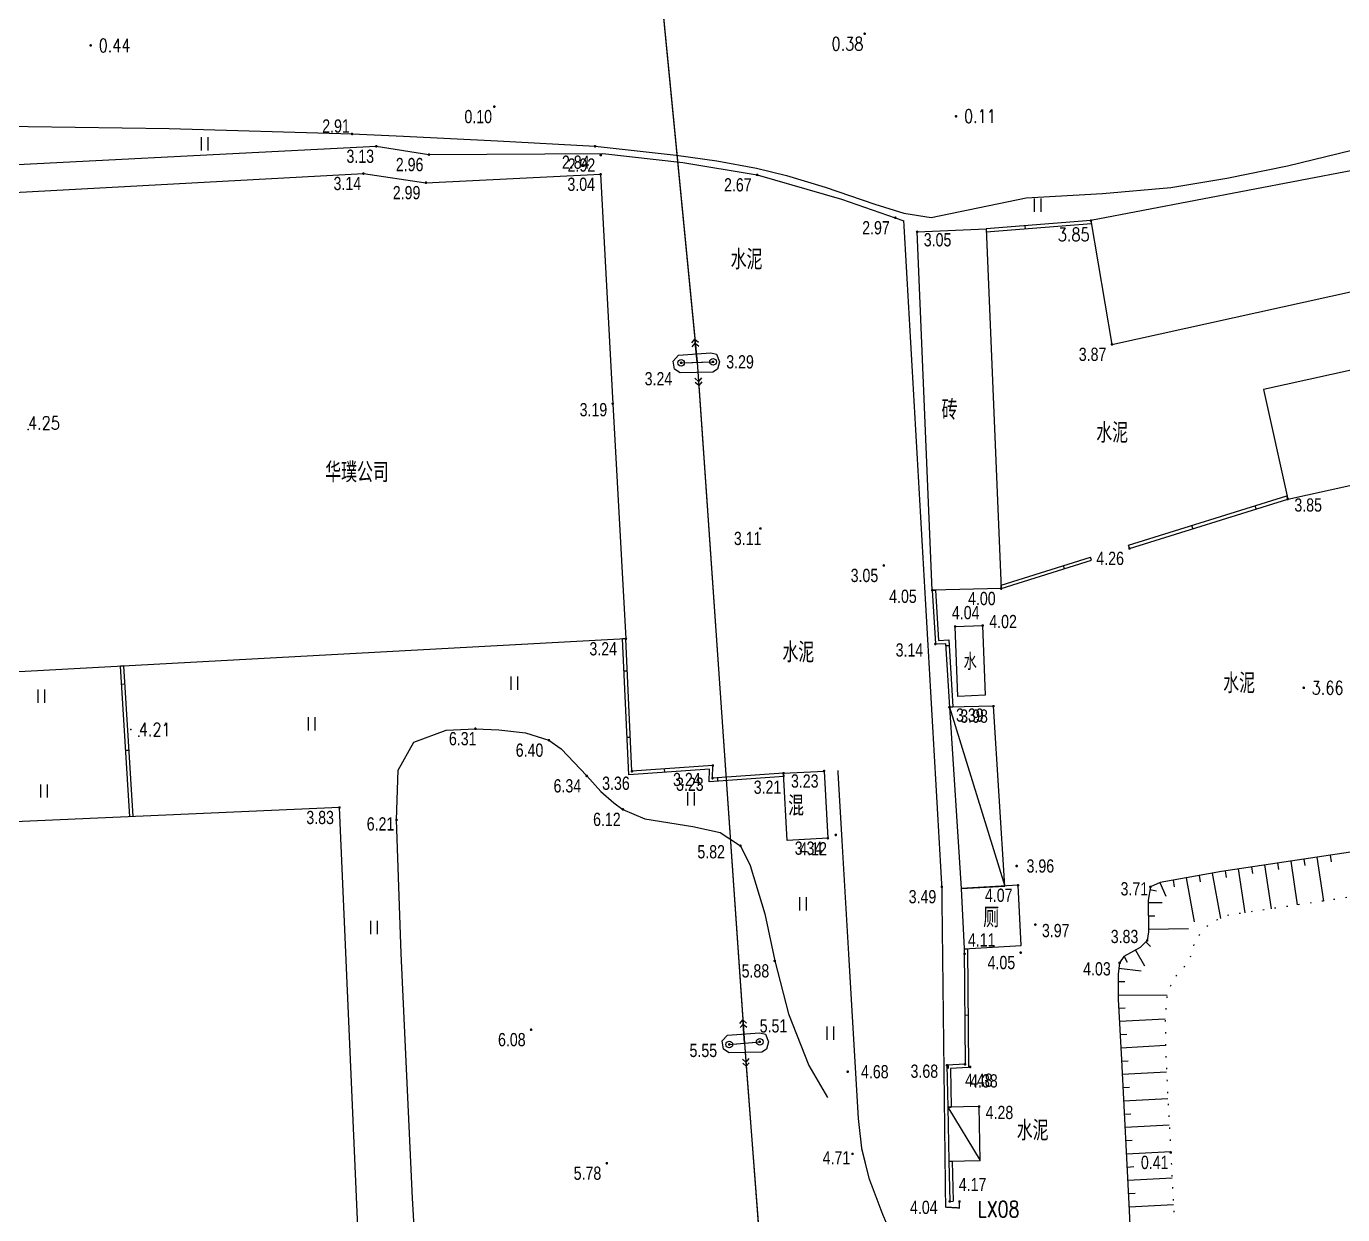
# Model space of a CAD drawing. Extents: x 500064 to 501389, y 2542464 to 2545400.
# Drawn here: x 501025.3 to 501124.6, y 2542900.1 to 2542989.7 of the extents above; entities that cross this region are included whole.
import ezdxf
from ezdxf.enums import TextEntityAlignment as Align

# ---------------------------------------------------------------- set-up
doc = ezdxf.new("R2010")
doc.units = 0
doc.header["$LTSCALE"] = 0.5
doc.linetypes.add('CENTER', pattern=[50.8, 31.75, -6.35, 6.35, -6.35])
doc.linetypes.add('X4', pattern=[1.6, 0, -1.6])
doc.layers.get('0').update_dxf_attribs({"linetype": 'CONTINUOUS', "lineweight": 5})
doc.layers.add('GCD', color=8, linetype='CONTINUOUS')
doc.layers.add('地形图', color=8, linetype='CONTINUOUS')
doc.styles.add('HZ', font='romans.shx', dxfattribs={"width": 0.8, "bigfont": 'hztxt.shx'})
doc.styles.add('正等线体', font='')
doc.styles.get('正等线体').set_extended_font_data('FZZhongDengXian-Z07S')
doc.linetypes.add('10421', pattern='A,2,[150,AAA.SHX,S=1,R=0,X=0,Y=1],1e-11', length=2)
doc.linetypes.add('10422', pattern='A,2,[150,AAA.SHX,S=1,R=0,X=0,Y=1],2,[177,AAA.SHX,S=1,R=0,X=0,Y=0.8],1e-09', length=4)
doc.linetypes.add('1161', pattern='A,0,[149,AAA.SHX,S=0.15,R=0,X=0,Y=0],-1.6', length=1.6)

# ---------------------------------------------------------------- blocks, each defined once
blk = doc.blocks.new('gc121')
for p, q in [((-0.5, -1), (-0.5, 1)), ((0.5, -1), (0.5, 1))]:
    blk.add_line(p, q)
blk = doc.blocks.new('GC200')
at = {"linetype": 'Continuous', "const_width": 0.2, "flags": 128}
blk.add_lwpolyline([(-0.1, 0, 1), (0.1, 0, 1)], format="xyb", close=True, dxfattribs=at)
blk = doc.blocks.new('gc013a')
at = {"linetype": 'Continuous'}
blk.add_line((0.5, 0), (4, 0), dxfattribs=at)
at = {"linetype": 'Continuous', "flags": 128}
for points in [[(2.88, 0.5), (3.38, 0), (2.88, -0.5)], [(3.5, 0.5), (4, 0), (3.5, -0.5)]]:
    blk.add_lwpolyline(points, dxfattribs=at)
blk = doc.blocks.new('gc170')
at = {"linetype": 'Continuous'}
blk.add_circle((0, 0), 0.5, dxfattribs=at)

msp = doc.modelspace()

# ---------------------------------------------------------------- linework, layer by layer
at = {"layer": '地形图', "linetype": 'Continuous'}
for p, q in [((501072.971, 2542994.037), (501075.688, 2542966.065)), ((501100.585, 2542974.612), (501100.605, 2542974.362)), ((501074.903, 2542964.295), (501076.811, 2542964.351)), ((501075.979, 2542962.577), (501079.314, 2542914.739)), ((501120.419, 2542954.015), (501120.345, 2542954.254)), ((501118.027, 2542953.269), (501117.952, 2542953.508)), ((501113.253, 2542951.781), (501113.179, 2542952.02)), ((501105.616, 2542949.4), (501105.541, 2542949.639)), ((501108.48, 2542950.293), (501108.406, 2542950.532)), ((501103.572, 2542948.759), (501103.497, 2542948.998)), ((501093.599, 2542947.132), (501093.849, 2542947.147)), ((501098.801, 2542947.264), (501098.79, 2542947.523)), ((501070.485, 2542943.474), (501070.235, 2542943.462)), ((501094.622, 2542942.96), (501094.872, 2542942.975)), ((501032.62, 2542941.439), (501032.37, 2542941.424)), ((501070.598, 2542941.037), (501070.348, 2542941.026)), ((501032.706, 2542940.048), (501032.456, 2542940.033)), ((501094.896, 2542938.325), (501095.146, 2542938.34)), ((501094.896, 2542938.325), (501099.084, 2542924.838)), ((501070.829, 2542936.043), (501070.579, 2542936.031)), ((501033.013, 2542935.058), (501032.763, 2542935.043)), ((501073.385, 2542933.661), (501073.402, 2542933.412)), ((501077.392, 2542932.989), (501077.41, 2542932.74)), ((501082.38, 2542933.339), (501082.397, 2542933.09)), ((501033.32, 2542930.067), (501033.07, 2542930.052)), ((501121.634, 2542926.868), (501121.708, 2542926.374)), ((501122.623, 2542927.016), (501123.116, 2542923.706)), ((501123.612, 2542927.163), (501123.686, 2542926.668)), ((501114.714, 2542925.815), (501115.34, 2542922.382)), ((501115.699, 2542925.985), (501115.773, 2542925.49)), ((501116.688, 2542926.132), (501117.181, 2542922.822)), ((501117.678, 2542926.279), (501117.751, 2542925.785)), ((501118.667, 2542926.427), (501119.159, 2542923.117)), ((501119.656, 2542926.574), (501119.729, 2542926.079)), ((501120.645, 2542926.721), (501121.138, 2542923.411)), ((501110.779, 2542925.096), (501111.234, 2542924.064)), ((501111.763, 2542925.276), (501111.853, 2542924.784)), ((501112.747, 2542925.456), (501113.354, 2542922.129)), ((501113.73, 2542925.635), (501113.82, 2542925.143)), ((501110.02, 2542924.571), (501110.512, 2542924.484)), ((501109.883, 2542923.583), (501110.935, 2542923.599)), ((501109.899, 2542922.583), (501110.398, 2542922.59)), ((501109.914, 2542921.583), (501112.943, 2542921.629)), ((501096.02, 2542920.112), (501096.27, 2542920.114)), ((501108.941, 2542920.011), (501109.613, 2542918.815)), ((501109.713, 2542920.633), (501110.065, 2542920.278)), ((501108.069, 2542919.522), (501108.314, 2542919.086)), ((501107.686, 2542918.632), (501109.361, 2542918.437)), ((501107.631, 2542917.635), (501108.131, 2542917.632)), ((501107.625, 2542916.635), (501111.31, 2542916.613)), ((501096.05, 2542915.112), (501096.3, 2542915.114)), ((501107.66, 2542915.636), (501108.16, 2542915.664)), ((501107.716, 2542914.638), (501111.168, 2542914.83)), ((501078.538, 2542912.914), (501080.334, 2542913.072)), ((501107.772, 2542913.639), (501108.271, 2542913.667)), ((501107.827, 2542912.641), (501111.204, 2542912.829)), ((501079.568, 2542911.248), (501082.946, 2542866.657)), ((501094.789, 2542911.331), (501094.802, 2542911.081)), ((501107.883, 2542911.642), (501108.382, 2542911.668)), ((501107.934, 2542910.644), (501111.276, 2542910.817)), ((501107.986, 2542909.645), (501108.486, 2542909.671)), ((501094.777, 2542908.166), (501095.027, 2542908.171)), ((501094.777, 2542908.166), (501097.213, 2542904.133)), ((501108.038, 2542908.646), (501111.38, 2542908.82)), ((501108.09, 2542907.648), (501108.589, 2542907.674)), ((501108.142, 2542906.649), (501111.483, 2542906.822)), ((501108.193, 2542905.65), (501108.693, 2542905.676)), ((501094.861, 2542904.085), (501095.111, 2542904.09)), ((501108.245, 2542904.652), (501111.587, 2542904.825)), ((501108.297, 2542903.653), (501108.796, 2542903.679)), ((501108.349, 2542902.654), (501111.691, 2542902.828)), ((501094.923, 2542901.061), (501095.173, 2542901.066)), ((501108.4, 2542901.656), (501108.9, 2542901.682)), ((501108.452, 2542900.657), (501111.794, 2542900.83))]:
    msp.add_line(p, q, dxfattribs=at)
at = {"layer": '地形图', "linetype": '10421', "flags": 128}
for points in [[(500754.203, 2542974.695), (500766.756, 2542979.856), (500771.623, 2542981.856), (500781.237, 2542982.491), (500786.024, 2542983.55), (500800.67, 2542986.791), (500806.428, 2542987.484), (500807.978, 2542983.96), (500810.981, 2542970.388), (500810.231, 2542968.694), (500811.306, 2542955.454), (500814.267, 2542955.752), (500815.332, 2542919.979), (500816.974, 2542911.232), (500820.027, 2542898.551), (500822.57, 2542885.284), (500823.999, 2542874), (500824.709, 2542862.41), (500825.755, 2542857.145), (500831.565, 2542824.91), (500833.464, 2542814.092), (500834.25, 2542812.692), (500834.285, 2542812.631), (500835.498, 2542807.063), (500836.163, 2542806.226), (500836.427, 2542805.361), (500836.608, 2542804.445), (500837.116, 2542800.81), (500837.792, 2542796.37), (500838.044, 2542793.116), (500837.987, 2542791.001), (500837.869, 2542789.132), (500837.871, 2542786.994), (500838.011, 2542783.971), (500839.096, 2542779.115), (500840.223, 2542774.863), (500841.15, 2542770.816), (500841.902, 2542767.907), (500842.468, 2542765.354), (500843.041, 2542761.362), (500842.763, 2542759.962), (500843.616, 2542755.054), (500844.521, 2542748.413), (500846.324, 2542732.29), (500846.754, 2542726.443), (500847.689, 2542723.418), (500854.649, 2542700.048), (500855.09, 2542699.943), (500858.298, 2542699.182), (500850.693, 2542722.64), (500851.439, 2542724.29), (500851.909, 2542726.528), (500852.204, 2542728.454), (500852.562, 2542730.905), (500852.714, 2542732.854), (500852.624, 2542741.836), (500852.113, 2542746.665), (500851.754, 2542750.779), (500849.371, 2542753.466), (500848.798, 2542758.505), (500849.085, 2542762.204), (500848.623, 2542768.831), (500845.934, 2542785.506), (500845.042, 2542798.204), (500844.494, 2542803.044), (500843.723, 2542805.076), (500842.639, 2542806.261), (500840.726, 2542807.863), (500839.662, 2542813.715), (500839, 2542816.562), (500838.077, 2542819.972), (500834.804, 2542838.464), (500832.418, 2542855.46), (500829.995, 2542873.409), (500829.605, 2542876.218), (500829.128, 2542879.144), (500828.835, 2542880.616), (500827.521, 2542886.528), (500825.949, 2542892.949), (500824.779, 2542897.856), (500823.22, 2542905.406), (500822.712, 2542908.768), (500822.287, 2542912.716), (500821.557, 2542920.901), (500817.898, 2542920.58), (500817.649, 2542956.094), (500816.583, 2542960.45), (500816.1, 2542970.382), (500815.529, 2542978.477), (500815.494, 2542984.207), (500815.638, 2542987.326), (500815.783, 2542989.782), (500815.828, 2542990.167), (500816.047, 2542990.819), (500816.36, 2542991.191), (500816.876, 2542991.479), (500817.597, 2542991.669), (500820.79, 2542992.117), (500825.962, 2542992.799), (500831.554, 2542993.527), (500833.603, 2542993.788), (500834.268, 2542993.813), (500835.917, 2542993.668), (500837.277, 2542997.218), (500847.327, 2542998.788), (500852.507, 2542997.898), (500857.497, 2542998.421), (500866.435, 2542999.958), (500868.339, 2542999.958), (500877.436, 2543001.987), (500883.589, 2543003.61), (500883.838, 2543003.634), (500898.384, 2543004.793), (500910.656, 2543007.233), (500925.139, 2543009.502), (500943.109, 2543010.488), (500961.295, 2543011.662), (500971.348, 2543007.629), (500977.238, 2543002.479), (500975.728, 2543000.389), (500988.993, 2542994.361), (500993.388, 2542992.284), (500997.059, 2542990.332), (500998.052, 2542989.806), (501004.587, 2542986.783), (501007.126, 2542985.473), (501009.481, 2542984.17), (501011.153, 2542983.218), (501012.799, 2542982.6), (501014.711, 2542982.36), (501018.28, 2542982.212), (501036.032, 2542981.946), (501049.83, 2542981.54), (501053.699, 2542981.364), (501060.811, 2542981.03), (501068.164, 2542980.612), (501074.273, 2542979.952), (501077.348, 2542979.504), (501080.342, 2542978.964), (501082.603, 2542978.416), (501085.519, 2542977.537), (501089.257, 2542976.244), (501091.455, 2542975.57), (501093.527, 2542975.247), (501100.687, 2542976.721), (501106.438, 2542977.058), (501111.595, 2542977.501), (501115.833, 2542978.212), (501120.394, 2542979.147), (501130.098, 2542981.504), (501138.147, 2542984.689), (501145.934, 2542987.982), (501159.061, 2542995.793), (501160.733, 2542996.98), (501168.84, 2543003.851), (501173.559, 2543008.622), (501180.329, 2543015.742), (501184.08, 2543019.869), (501186.556, 2543022.802), (501190.889, 2543028.689), (501192.739, 2543030.989), (501196.244, 2543034.859)], [(501081.058, 2542865.071), (501078.193, 2542864.996), (501066.723, 2542864.955), (501065.632, 2542865.518), (501065.519, 2542869.35), (501065.003, 2542871.099), (501064.328, 2542871.282), (501060.38, 2542871.208), (501057.185, 2542871.198), (501056.377, 2542871.816), (501056.024, 2542874.122), (501055.518, 2542881.118), (501054.958, 2542891.383), (501054.398, 2542901.313), (501053.526, 2542919.748), (501053.185, 2542929.821), (501053.3, 2542933.572), (501054.485, 2542935.673), (501056.932, 2542936.59), (501059.137, 2542936.696), (501060.909, 2542936.626), (501062.909, 2542936.383), (501064.678, 2542935.833), (501065.604, 2542935.175), (501067.531, 2542933.142), (501068.585, 2542931.966), (501069.59, 2542931.11), (501070.263, 2542930.616), (501071.928, 2542929.912), (501075.528, 2542929.332), (501077.595, 2542928.868), (501079.131, 2542927.871), (501079.853, 2542926.394), (501080.963, 2542922.746), (501081.718, 2542919.19), (501082.758, 2542915.2), (501084.301, 2542911.31), (501085.697, 2542908.888)]]:
    msp.add_lwpolyline(points, dxfattribs=at)
at = {"layer": '地形图', "linetype": 'Continuous', "flags": 128}
for points in [[(501072.802, 2542995.779), (501075.857, 2542964.323)], [(501166.453, 2542993.837), (501141.084, 2542981.809), (501105.57, 2542975.004), (501107.153, 2542965.675), (501143.841, 2542973.752), (501170.078, 2542986.191)], [(501105.612, 2542974.757), (501097.669, 2542974.131)], [(501074.653, 2542964.288), (501077.061, 2542964.358)], [(501075.857, 2542964.323), (501079.436, 2542912.993), (501083.078, 2542864.912), (501086.373, 2542815.463), (501089.884, 2542766.874), (501093.389, 2542719.705), (501096.278, 2542677.107)], [(501108.406, 2542950.532), (501120.345, 2542954.254)], [(501098.79, 2542947.523), (501105.541, 2542949.639)], [(501093.849, 2542947.147), (501094.073, 2542943.35), (501094.847, 2542943.396), (501095.146, 2542938.34)], [(501082.397, 2542933.09), (501076.764, 2542932.694), (501076.789, 2542933.651), (501070.709, 2542933.222), (501070.235, 2542943.462)], [(501082.38, 2542933.339), (501077.021, 2542932.963), (501077.046, 2542933.92), (501070.947, 2542933.489), (501070.485, 2542943.474)], [(501128.341, 2542927.867), (501115.421, 2542925.944), (501110.784, 2542925.098), (501110.056, 2542924.777), (501109.88, 2542923.773), (501109.917, 2542921.375), (501109.814, 2542920.733), (501109.274, 2542920.197), (501108.054, 2542919.513), (501107.734, 2542919.044), (501107.634, 2542918.191), (501107.623, 2542916.3), (501107.878, 2542911.732), (501108.467, 2542900.38), (501108.675, 2542895.315)], [(501096.27, 2542920.126), (501096.324, 2542911.161), (501094.967, 2542911.09), (501095.027, 2542908.171)], [(501078.289, 2542912.892), (501080.583, 2542913.094)], [(501095.111, 2542904.09), (501095.173, 2542901.066)]]:
    msp.add_lwpolyline(points, dxfattribs=at)
at = {"layer": '地形图', "linetype": '1161', "flags": 128}
msp.add_lwpolyline([(501000.698, 2542987.589), (501010.573, 2542982.558), (501017.186, 2542978.853), (501051.659, 2542980.612), (501055.632, 2542979.984), (501068.758, 2542980.073), (501074.774, 2542979.38), (501080.393, 2542978.455), (501086.747, 2542976.618), (501090.814, 2542975.219), (501091.446, 2542974.99)], dxfattribs=at)
at = {"layer": '地形图', "linetype": 'Continuous', "flags": 128}
for points in [[(501021.91, 2542940.837), (500967.278, 2542938.009), (500965.453, 2542974.527), (501002.108, 2542975.918), (501050.683, 2542978.555), (501055.403, 2542977.866), (501068.577, 2542978.497), (501069.497, 2542961.201), (501070.485, 2542943.474)], [(501082.38, 2542933.339), (501085.44, 2542933.505), (501085.724, 2542928.442), (501082.664, 2542928.27)], [(501096.02, 2542920.112), (501100.32, 2542920.346), (501100.073, 2542924.892), (501095.773, 2542924.658)]]:
    msp.add_lwpolyline(points, close=True, dxfattribs=at)
for points, elevation in [([(501120.419, 2542954.015), (501148.481, 2542960.193), (501164.61, 2542967.84), (501160.985, 2542975.486), (501145.724, 2542968.25), (501118.6, 2542962.279)], 3.852), ([(501098.801, 2542947.264), (501093.599, 2542947.132), (501092.46, 2542974.162), (501097.658, 2542974.381)], 4.002), ([(501098.214, 2542938.397), (501094.896, 2542938.325), (501095.773, 2542924.658), (501099.084, 2542924.838)], 3.984), ([(501097.129, 2542908.214), (501094.777, 2542908.166), (501094.861, 2542904.085), (501097.213, 2542904.133)], 4.278)]:
    msp.add_lwpolyline(points, close=True, dxfattribs=dict(at, elevation=elevation))
at = {"layer": '地形图', "linetype": 'Continuous', "const_width": 0.1, "flags": 128}
for points in [[(501095.652, 2542901.052), (501095.653, 2542900.564), (501094.608, 2542900.628), (501094.322, 2542924.785), (501091.446, 2542974.99)], [(501099.186, 2542831.228), (501097.024, 2542863.244), (501095.909, 2542884.017), (501094.949, 2542887.721), (501092.612, 2542893.679), (501089.865, 2542900.067), (501088.843, 2542902.768), (501088.279, 2542905.031), (501088.023, 2542907.317), (501086.48, 2542933.554)]]:
    msp.add_lwpolyline(points, dxfattribs=at)
at = {"layer": '地形图', "linetype": 'Continuous', "flags": 128}
for points, elevation in [([(501105.57, 2542975.004), (501097.658, 2542974.381)], 4.002), ([(501108.48, 2542950.293), (501120.419, 2542954.015)], 4.263), ([(501098.801, 2542947.264), (501105.616, 2542949.4)], 4.263), ([(501093.599, 2542947.132), (501093.838, 2542943.086), (501094.612, 2542943.132), (501094.896, 2542938.325)], 4.002), ([(501096.02, 2542920.112), (501096.073, 2542911.398), (501094.712, 2542911.327), (501094.777, 2542908.166)], 4.479), ([(501094.861, 2542904.085), (501094.923, 2542901.061)], 4.278)]:
    msp.add_lwpolyline(points, dxfattribs=dict(at, elevation=elevation))
at = {"layer": '地形图', "linetype": '10422', "flags": 128}
for points in [[(501074.576, 2542963.528), (501074.16, 2542963.815), (501074.065, 2542964.421), (501074.448, 2542964.858), (501076.897, 2542965.028), (501077.313, 2542964.943), (501077.558, 2542964.347), (501077.409, 2542963.804), (501077.036, 2542963.592)], [(501078.272, 2542912.26), (501077.856, 2542912.547), (501077.761, 2542913.153), (501078.144, 2542913.589), (501080.593, 2542913.759), (501081.009, 2542913.674), (501081.254, 2542913.079), (501081.105, 2542912.536), (501080.732, 2542912.323)]]:
    msp.add_lwpolyline(points, close=True, dxfattribs=at)
at = {"layer": '地形图', "linetype": 'X4', "flags": 128}
msp.add_lwpolyline([(501185.276, 2542946.755), (501173.544, 2542945.408), (501160.198, 2542944.023), (501146.552, 2542942.56), (501145.252, 2542942.149), (501144.669, 2542941.783), (501144.338, 2542941.453), (501143.959, 2542940.794), (501143.357, 2542937.253), (501142.499, 2542930.278), (501141.169, 2542927.297), (501138.549, 2542925.909), (501135.109, 2542925.303), (501128.785, 2542924.549), (501115.968, 2542922.642), (501114.521, 2542922.043), (501113.458, 2542920.801), (501112.945, 2542919.125), (501111.773, 2542917.821), (501111.313, 2542916.645), (501111.166, 2542914.991), (501111.22, 2542911.912), (501111.809, 2542900.536), (501112.02, 2542895.418), (501112.167, 2542888.292), (501112.158, 2542883.921), (501111.753, 2542880.32), (501111.05, 2542876.643), (501110.378, 2542873.27), (501110.285, 2542871.04), (501110.513, 2542866.982), (501111.28, 2542860.37), (501111.699, 2542855.17), (501112.026, 2542851.457), (501112.563, 2542844.575), (501113.133, 2542837.734), (501114.184, 2542826.501), (501115.231, 2542814.373), (501116.264, 2542800.639), (501116.69, 2542797.893), (501116.912, 2542797.368), (501117.349, 2542796.642), (501117.605, 2542796.403), (501117.867, 2542796.256), (501118.888, 2542796.134), (501126.15, 2542795.788), (501134.87, 2542795.656), (501139.99, 2542795.981), (501146.129, 2542796.498), (501150.577, 2542796.956), (501159.237, 2542797.735), (501165.536, 2542798.372), (501172.794, 2542799.258), (501178.531, 2542800.021), (501188.144, 2542801.047), (501195.263, 2542801.702), (501205.464, 2542802.575), (501214.643, 2542803.274)], dxfattribs=at)
at = {"layer": '地形图', "linetype": '10421', "flags": 128}
msp.add_lwpolyline([(501095.528, 2542939.139), (501095.332, 2542944.402), (501097.403, 2542944.479), (501097.599, 2542939.216)], close=True, dxfattribs=at)
at = {"layer": '地形图', "linetype": 'Continuous'}
for points in [[(501033.07, 2542930.052), (501032.37, 2542941.424)], [(501033.32, 2542930.067), (501032.62, 2542941.439)]]:
    msp.add_lwpolyline(points, dxfattribs=at)
at = {"layer": '地形图'}
for points in [[(501026.142, 2542938.659), (501026.142, 2542939.659)], [(501026.642, 2542938.659), (501026.642, 2542939.659)], [(501026.355, 2542931.504), (501026.355, 2542932.504)], [(501026.855, 2542931.504), (501026.855, 2542932.504)]]:
    msp.add_lwpolyline(points, dxfattribs=at)
at = {"layer": '地形图', "linetype": 'Continuous'}
msp.add_lwpolyline([(501051.765, 2542864.58), (501048.881, 2542930.755), (500945.758, 2542926.198), (500949.738, 2542836.138), (500957.78, 2542836.499), (500958.294, 2542824.71), (501003.023, 2542826.72), (501006.649, 2542745.998), (501083.569, 2542749.427), (501082.741, 2542767.84), (501075.226, 2542767.514), (501073.683, 2542803.233), (501081.204, 2542803.584), (501080.395, 2542822.073), (501053.731, 2542820.719), (501053.374, 2542829.192), (501045.364, 2542828.835), (501043.755, 2542864.223)], close=True, dxfattribs=at)
at = {"layer": '地形图', "linetype": '10422', "elevation": 4.123, "flags": 128}
msp.add_lwpolyline([(501085.712, 2542928.658, 0, 0, 0), (501086.325, 2542928.692, 0.000002, 0.000002, 0), (501087.224, 2542910.838, 0.000002, 0.000002, 0), (501087.584, 2542904.646, 0.000002, 0.000002, 0)], format="xyseb", dxfattribs=at)
at = {"layer": '地形图', "linetype": 'CENTER'}
for p in [(501025.386, 2542959.249, 4.25), (501033.742, 2542936.142, 4.21)]:
    msp.add_point(p, dxfattribs=at)
at = {"layer": '地形图', "ltscale": 10}
msp.add_point((501033.142, 2542936.638), dxfattribs=at)

# ---------------------------------------------------------------- block references
at = {"layer": '地形图', "linetype": 'Continuous'}
ref = msp.add_blockref('GC200', (501030.112, 2542988.215, 0.44), dxfattribs=dict(at, xscale=0.5, yscale=0.5, zscale=0.5))
ref.add_attrib('height', '0.44', dxfattribs={"layer": 'GCD', "linetype": 'Continuous', "height": 1, "style": 'HZ', "width": 0.8}).set_placement((501030.712, 2542988.215, 0.44), align=Align.MIDDLE_LEFT)
ref = msp.add_blockref('GC200', (501088.503, 2542989.093, 0.38), dxfattribs=dict(at, xscale=0.5, yscale=0.5, zscale=0.5))
ref.add_attrib('height', '0.38', dxfattribs={"layer": 'GCD', "linetype": 'Continuous', "height": 1, "style": 'HZ', "width": 0.8}).set_placement((501086.003, 2542988.343, 0.38), align=Align.MIDDLE_LEFT)
ref = msp.add_blockref('GC200', (501060.558, 2542983.599, 0.098), dxfattribs=dict(at, xscale=0.5, yscale=0.5, zscale=0.5))
ref.add_attrib('height', '0.10', dxfattribs={"layer": 'GCD', "linetype": 'Continuous', "height": 1, "style": '正等线体', "width": 0.8}).set_placement((501058.308, 2542982.849, 0.1), align=Align.MIDDLE_LEFT)
ref = msp.add_blockref('GC200', (501095.396, 2542982.874, 0.11), dxfattribs=dict(at, xscale=0.5, yscale=0.5, zscale=0.5))
ref.add_attrib('height', '0.11', dxfattribs={"layer": 'GCD', "linetype": 'Continuous', "height": 1, "style": 'HZ', "width": 0.8}).set_placement((501095.996, 2542982.874, 0.11), align=Align.MIDDLE_LEFT)
ref = msp.add_blockref('GC200', (501049.83, 2542981.54, 2.906), dxfattribs=dict(at, xscale=0.5, yscale=0.5, zscale=0.5))
ref.add_attrib('height', '2.91', dxfattribs={"layer": 'GCD', "linetype": 'Continuous', "height": 1, "style": '正等线体', "width": 0.8}).set_placement((501047.58, 2542982.14, 2.91), align=Align.MIDDLE_LEFT)
at = {"layer": '地形图', "linetype": 'Continuous', "xscale": 0.5, "yscale": 0.5}
for name, p in [('gc121', (501038.728, 2542980.792)), ('gc121', (501101.574, 2542976.176)), ('gc170', (501074.653, 2542964.288)), ('gc170', (501077.061, 2542964.358)), ('gc121', (501062.087, 2542940.138)), ('gc121', (501046.786, 2542937.064)), ('gc121', (501075.413, 2542931.421)), ('gc121', (501083.853, 2542923.5)), ('gc121', (501051.497, 2542921.707)), ('gc121', (501085.932, 2542913.74)), ('gc170', (501078.289, 2542912.892)), ('gc170', (501080.583, 2542913.094))]:
    msp.add_blockref(name, p, dxfattribs=at)
at = {"layer": '地形图', "linetype": 'Continuous'}
ref = msp.add_blockref('GC200', (501051.659, 2542980.612, 3.125), dxfattribs=dict(at, xscale=0.5, yscale=0.5, zscale=0.5))
ref.add_attrib('height', '3.13', dxfattribs={"layer": 'GCD', "linetype": 'Continuous', "height": 1, "style": '正等线体', "width": 0.8}).set_placement((501049.409, 2542979.862, 3.13), align=Align.MIDDLE_LEFT)
ref = msp.add_blockref('GC200', (501068.164, 2542980.612, 2.837), dxfattribs=dict(at, xscale=0.5, yscale=0.5, zscale=0.5))
ref.add_attrib('height', '2.84', dxfattribs={"layer": 'GCD', "linetype": 'Continuous', "height": 1, "style": '正等线体', "width": 0.8}).set_placement((501065.664, 2542979.412, 2.84), align=Align.MIDDLE_LEFT)
ref = msp.add_blockref('GC200', (501055.632, 2542979.984, 2.963), dxfattribs=dict(at, xscale=0.5, yscale=0.5, zscale=0.5))
ref.add_attrib('height', '2.96', dxfattribs={"layer": 'GCD', "linetype": 'Continuous', "height": 1, "style": '正等线体', "width": 0.8}).set_placement((501053.132, 2542979.234, 2.96), align=Align.MIDDLE_LEFT)
ref = msp.add_blockref('GC200', (501068.592, 2542979.946, 2.915), dxfattribs=dict(at, xscale=0.5, yscale=0.5, zscale=0.5))
ref.add_attrib('height', '2.92', dxfattribs={"layer": 'GCD', "linetype": 'Continuous', "height": 1, "style": '正等线体', "width": 0.8}).set_placement((501066.092, 2542979.196, 2.92), align=Align.MIDDLE_LEFT)
ref = msp.add_blockref('GC200', (501050.683, 2542978.555, 3.142), dxfattribs=dict(at, xscale=0.5, yscale=0.5, zscale=0.5))
ref.add_attrib('height', '3.14', dxfattribs={"layer": 'GCD', "linetype": 'Continuous', "height": 1, "style": '正等线体', "width": 0.8}).set_placement((501048.433, 2542977.805, 3.14), align=Align.MIDDLE_LEFT)
ref = msp.add_blockref('GC200', (501068.577, 2542978.497, 3.044), dxfattribs=dict(at, xscale=0.5, yscale=0.5, zscale=0.5))
ref.add_attrib('height', '3.04', dxfattribs={"layer": 'GCD', "linetype": 'Continuous', "height": 1, "style": '正等线体', "width": 0.8}).set_placement((501066.077, 2542977.747, 3.04), align=Align.MIDDLE_LEFT)
ref = msp.add_blockref('GC200', (501080.393, 2542978.455, 2.668), dxfattribs=dict(at, xscale=0.5, yscale=0.5, zscale=0.5))
ref.add_attrib('height', '2.67', dxfattribs={"layer": 'GCD', "linetype": 'Continuous', "height": 1, "style": '正等线体', "width": 0.8}).set_placement((501077.893, 2542977.705, 2.67), align=Align.MIDDLE_LEFT)
ref = msp.add_blockref('GC200', (501055.403, 2542977.866, 2.994), dxfattribs=dict(at, xscale=0.5, yscale=0.5, zscale=0.5))
ref.add_attrib('height', '2.99', dxfattribs={"layer": 'GCD', "linetype": 'Continuous', "height": 1, "style": '正等线体', "width": 0.8}).set_placement((501052.903, 2542977.116, 2.99), align=Align.MIDDLE_LEFT)
ref = msp.add_blockref('GC200', (501090.814, 2542975.219, 2.967), dxfattribs=dict(at, xscale=0.5, yscale=0.5, zscale=0.5))
ref.add_attrib('height', '2.97', dxfattribs={"layer": 'GCD', "linetype": 'Continuous', "height": 1, "style": '正等线体', "width": 0.8}).set_placement((501088.314, 2542974.469, 2.97), align=Align.MIDDLE_LEFT)
ref = msp.add_blockref('GC200', (501105.57, 2542975.004, 3.853), dxfattribs=dict(at, xscale=0.5, yscale=0.5, zscale=0.5))
ref.add_attrib('height', '3.85', dxfattribs={"layer": 'GCD', "linetype": 'Continuous', "height": 1, "style": 'HZ', "width": 0.8}).set_placement((501103.07, 2542973.954, 3.85), align=Align.MIDDLE_LEFT)
ref = msp.add_blockref('GC200', (501092.46, 2542974.162, 3.054), dxfattribs=dict(at, xscale=0.5, yscale=0.5, zscale=0.5))
ref.add_attrib('height', '3.05', dxfattribs={"layer": 'GCD', "linetype": 'Continuous', "height": 1, "style": '正等线体', "width": 0.8}).set_placement((501092.96, 2542973.562, 3.05), align=Align.MIDDLE_LEFT)
at = {"layer": '地形图', "linetype": 'Continuous', "yscale": 0.5}
for p, xscale, rotation in [((501075.881, 2542964.074), 0.5000000001026351, 95.54724441321655), ((501075.84, 2542964.572), 0.5000000000306819, 273.9885106293323), ((501079.453, 2542912.744), 0.5000000000306819, 93.9885106293324), ((501079.417, 2542913.242), 0.5000000001696058, 274.3323139793591)]:
    msp.add_blockref('gc013a', p, dxfattribs=dict(at, xscale=xscale, rotation=rotation))
at = {"layer": '地形图', "linetype": 'Continuous'}
ref = msp.add_blockref('GC200', (501107.153, 2542965.675, 3.87), dxfattribs=dict(at, xscale=0.5, yscale=0.5, zscale=0.5))
ref.add_attrib('height', '3.87', dxfattribs={"layer": 'GCD', "linetype": 'Continuous', "height": 1, "style": '正等线体', "width": 0.8}).set_placement((501104.653, 2542964.925, 3.87), align=Align.MIDDLE_LEFT)
ref = msp.add_blockref('GC200', (501077.061, 2542964.358, 3.29), dxfattribs=dict(at, xscale=0.5, yscale=0.5, zscale=0.5))
ref.add_attrib('height', '3.29', dxfattribs={"layer": 'GCD', "linetype": 'Continuous', "height": 1, "style": '正等线体', "width": 0.8}).set_placement((501078.061, 2542964.358, 3.29), align=Align.MIDDLE_LEFT)
ref = msp.add_blockref('GC200', (501074.653, 2542964.288, 3.243), dxfattribs=dict(at, xscale=0.5, yscale=0.5, zscale=0.5))
ref.add_attrib('height', '3.24', dxfattribs={"layer": 'GCD', "linetype": 'Continuous', "height": 1, "style": '正等线体', "width": 0.8}).set_placement((501071.903, 2542963.088, 3.24), align=Align.MIDDLE_LEFT)
ref = msp.add_blockref('GC200', (501069.497, 2542961.201, 3.187), dxfattribs=dict(at, xscale=0.5, yscale=0.5, zscale=0.5))
ref.add_attrib('height', '3.19', dxfattribs={"layer": 'GCD', "linetype": 'Continuous', "height": 1, "style": '正等线体', "width": 0.8}).set_placement((501066.997, 2542960.751, 3.19), align=Align.MIDDLE_LEFT)
ref = msp.add_blockref('GC200', (501120.419, 2542954.015, 3.852), dxfattribs=dict(at, xscale=0.5, yscale=0.5, zscale=0.5))
ref.add_attrib('height', '3.85', dxfattribs={"layer": 'GCD', "linetype": 'Continuous', "height": 1, "style": '正等线体', "width": 0.8}).set_placement((501120.919, 2542953.565, 3.85), align=Align.MIDDLE_LEFT)
ref = msp.add_blockref('GC200', (501080.635, 2542951.793, 3.114), dxfattribs=dict(at, xscale=0.5, yscale=0.5, zscale=0.5))
ref.add_attrib('height', '3.11', dxfattribs={"layer": 'GCD', "linetype": 'Continuous', "height": 1, "style": '正等线体', "width": 0.8}).set_placement((501078.635, 2542951.043, 3.11), align=Align.MIDDLE_LEFT)
ref = msp.add_blockref('GC200', (501108.48, 2542950.293, 4.263), dxfattribs=dict(at, xscale=0.5, yscale=0.5, zscale=0.5))
ref.add_attrib('height', '4.26', dxfattribs={"layer": 'GCD', "linetype": 'Continuous', "height": 1, "style": '正等线体', "width": 0.8}).set_placement((501105.98, 2542949.543, 4.26), align=Align.MIDDLE_LEFT)
ref = msp.add_blockref('GC200', (501089.944, 2542949.005, 3.053), dxfattribs=dict(at, xscale=0.5, yscale=0.5, zscale=0.5))
ref.add_attrib('height', '3.05', dxfattribs={"layer": 'GCD', "linetype": 'Continuous', "height": 1, "style": '正等线体', "width": 0.8}).set_placement((501087.444, 2542948.255, 3.05), align=Align.MIDDLE_LEFT)
ref = msp.add_blockref('GC200', (501093.599, 2542947.132, 4.047), dxfattribs=dict(at, xscale=0.5, yscale=0.5, zscale=0.5))
ref.add_attrib('height', '4.05', dxfattribs={"layer": 'GCD', "linetype": 'Continuous', "height": 1, "style": '正等线体', "width": 0.8}).set_placement((501090.349, 2542946.682, 4.05), align=Align.MIDDLE_LEFT)
ref = msp.add_blockref('GC200', (501098.801, 2542947.264, 4.002), dxfattribs=dict(at, xscale=0.5, yscale=0.5, zscale=0.5))
ref.add_attrib('height', '4.00', dxfattribs={"layer": 'GCD', "linetype": 'Continuous', "height": 1, "style": '正等线体', "width": 0.8}).set_placement((501096.301, 2542946.514, 4), align=Align.MIDDLE_LEFT)
ref = msp.add_blockref('GC200', (501095.332, 2542944.402, 4.041), dxfattribs=dict(at, xscale=0.5, yscale=0.5, zscale=0.5))
ref.add_attrib('height', '4.04', dxfattribs={"layer": 'GCD', "linetype": 'Continuous', "height": 1, "style": '正等线体', "width": 0.8}).set_placement((501095.082, 2542945.452, 4.04), align=Align.MIDDLE_LEFT)
ref = msp.add_blockref('GC200', (501097.403, 2542944.479, 4.017), dxfattribs=dict(at, xscale=0.5, yscale=0.5, zscale=0.5))
ref.add_attrib('height', '4.02', dxfattribs={"layer": 'GCD', "linetype": 'Continuous', "height": 1, "style": '正等线体', "width": 0.8}).set_placement((501097.903, 2542944.779, 4.02), align=Align.MIDDLE_LEFT)
ref = msp.add_blockref('GC200', (501070.485, 2542943.474, 3.242), dxfattribs=dict(at, xscale=0.5, yscale=0.5, zscale=0.5))
ref.add_attrib('height', '3.24', dxfattribs={"layer": 'GCD', "linetype": 'Continuous', "height": 1, "style": '正等线体', "width": 0.8}).set_placement((501067.735, 2542942.724, 3.24), align=Align.MIDDLE_LEFT)
ref = msp.add_blockref('GC200', (501093.838, 2542943.086, 3.136), dxfattribs=dict(at, xscale=0.5, yscale=0.5, zscale=0.5))
ref.add_attrib('height', '3.14', dxfattribs={"layer": 'GCD', "linetype": 'Continuous', "height": 1, "style": '正等线体', "width": 0.8}).set_placement((501090.838, 2542942.636, 3.14), align=Align.MIDDLE_LEFT)
ref = msp.add_blockref('GC200', (501121.627, 2542939.783, 3.66), dxfattribs=dict(at, xscale=0.5, yscale=0.5, zscale=0.5))
ref.add_attrib('height', '3.66', dxfattribs={"layer": 'GCD', "linetype": 'Continuous', "height": 1, "style": 'HZ', "width": 0.8}).set_placement((501122.227, 2542939.783, 3.66), align=Align.MIDDLE_LEFT)
ref = msp.add_blockref('GC200', (501094.896, 2542938.325, 3.389), dxfattribs=dict(at, xscale=0.5, yscale=0.5, zscale=0.5))
ref.add_attrib('height', '3.39', dxfattribs={"layer": 'GCD', "linetype": 'Continuous', "height": 1, "style": '正等线体', "width": 0.8}).set_placement((501095.396, 2542937.725, 3.39), align=Align.MIDDLE_LEFT)
ref = msp.add_blockref('GC200', (501098.214, 2542938.397, 3.984), dxfattribs=dict(at, xscale=0.5, yscale=0.5, zscale=0.5))
ref.add_attrib('height', '3.98', dxfattribs={"layer": 'GCD', "linetype": 'Continuous', "height": 1, "style": '正等线体', "width": 0.8}).set_placement((501095.714, 2542937.647, 3.98), align=Align.MIDDLE_LEFT)
ref = msp.add_blockref('GC200', (501059.137, 2542936.696, 6.314), dxfattribs=dict(at, xscale=0.5, yscale=0.5, zscale=0.5))
ref.add_attrib('height', '6.31', dxfattribs={"layer": 'GCD', "linetype": 'Continuous', "height": 1, "style": '正等线体', "width": 0.8}).set_placement((501057.137, 2542935.946, 6.31), align=Align.MIDDLE_LEFT)
ref = msp.add_blockref('GC200', (501064.678, 2542935.833, 6.403), dxfattribs=dict(at, xscale=0.5, yscale=0.5, zscale=0.5))
ref.add_attrib('height', '6.40', dxfattribs={"layer": 'GCD', "linetype": 'Continuous', "height": 1, "style": '正等线体', "width": 0.8}).set_placement((501062.178, 2542935.083, 6.4), align=Align.MIDDLE_LEFT)
ref = msp.add_blockref('GC200', (501077.046, 2542933.92, 3.239), dxfattribs=dict(at, xscale=0.5, yscale=0.5, zscale=0.5))
ref.add_attrib('height', '3.24', dxfattribs={"layer": 'GCD', "linetype": 'Continuous', "height": 1, "style": '正等线体', "width": 0.8}).set_placement((501074.046, 2542932.87, 3.24), align=Align.MIDDLE_LEFT)
ref = msp.add_blockref('GC200', (501067.531, 2542933.142, 6.344), dxfattribs=dict(at, xscale=0.5, yscale=0.5, zscale=0.5))
ref.add_attrib('height', '6.34', dxfattribs={"layer": 'GCD', "linetype": 'Continuous', "height": 1, "style": '正等线体', "width": 0.8}).set_placement((501065.031, 2542932.392, 6.34), align=Align.MIDDLE_LEFT)
ref = msp.add_blockref('GC200', (501070.947, 2542933.489, 3.356), dxfattribs=dict(at, xscale=0.5, yscale=0.5, zscale=0.5))
ref.add_attrib('height', '3.36', dxfattribs={"layer": 'GCD', "linetype": 'Continuous', "height": 1, "style": '正等线体', "width": 0.8}).set_placement((501068.697, 2542932.589, 3.36), align=Align.MIDDLE_LEFT)
ref = msp.add_blockref('GC200', (501077.021, 2542932.963, 3.228), dxfattribs=dict(at, xscale=0.5, yscale=0.5, zscale=0.5))
ref.add_attrib('height', '3.23', dxfattribs={"layer": 'GCD', "linetype": 'Continuous', "height": 1, "style": '正等线体', "width": 0.8}).set_placement((501074.271, 2542932.513, 3.23), align=Align.MIDDLE_LEFT)
ref = msp.add_blockref('GC200', (501082.38, 2542933.339, 3.212), dxfattribs=dict(at, xscale=0.5, yscale=0.5, zscale=0.5))
ref.add_attrib('height', '3.21', dxfattribs={"layer": 'GCD', "linetype": 'Continuous', "height": 1, "style": '正等线体', "width": 0.8}).set_placement((501080.13, 2542932.289, 3.21), align=Align.MIDDLE_LEFT)
ref = msp.add_blockref('GC200', (501085.44, 2542933.505, 3.232), dxfattribs=dict(at, xscale=0.5, yscale=0.5, zscale=0.5))
ref.add_attrib('height', '3.23', dxfattribs={"layer": 'GCD', "linetype": 'Continuous', "height": 1, "style": '正等线体', "width": 0.8}).set_placement((501082.94, 2542932.755, 3.23), align=Align.MIDDLE_LEFT)
ref = msp.add_blockref('GC200', (501048.881, 2542930.755, 3.832), dxfattribs=dict(at, xscale=0.5, yscale=0.5, zscale=0.5))
ref.add_attrib('height', '3.83', dxfattribs={"layer": 'GCD', "linetype": 'Continuous', "height": 1, "style": '正等线体', "width": 0.8}).set_placement((501046.381, 2542930.005, 3.83), align=Align.MIDDLE_LEFT)
ref = msp.add_blockref('GC200', (501070.263, 2542930.616, 6.119), dxfattribs=dict(at, xscale=0.5, yscale=0.5, zscale=0.5))
ref.add_attrib('height', '6.12', dxfattribs={"layer": 'GCD', "linetype": 'Continuous', "height": 1, "style": '正等线体', "width": 0.8}).set_placement((501068.013, 2542929.866, 6.12), align=Align.MIDDLE_LEFT)
ref = msp.add_blockref('GC200', (501053.185, 2542929.821, 6.21), dxfattribs=dict(at, xscale=0.5, yscale=0.5, zscale=0.5))
ref.add_attrib('height', '6.21', dxfattribs={"layer": 'GCD', "linetype": 'Continuous', "height": 1, "style": '正等线体', "width": 0.8}).set_placement((501050.935, 2542929.521, 6.21), align=Align.MIDDLE_LEFT)
ref = msp.add_blockref('GC200', (501086.325, 2542928.692, 4.123), dxfattribs=dict(at, xscale=0.5, yscale=0.5, zscale=0.5))
ref.add_attrib('height', '4.12', dxfattribs={"layer": 'GCD', "linetype": 'Continuous', "height": 1, "style": '正等线体', "width": 0.8}).set_placement((501083.575, 2542927.642, 4.12), align=Align.MIDDLE_LEFT)
ref = msp.add_blockref('GC200', (501079.131, 2542927.871, 5.816), dxfattribs=dict(at, xscale=0.5, yscale=0.5, zscale=0.5))
ref.add_attrib('height', '5.82', dxfattribs={"layer": 'GCD', "linetype": 'Continuous', "height": 1, "style": '正等线体', "width": 0.8}).set_placement((501075.881, 2542927.421, 5.82), align=Align.MIDDLE_LEFT)
ref = msp.add_blockref('GC200', (501085.724, 2542928.442, 3.34), dxfattribs=dict(at, xscale=0.5, yscale=0.5, zscale=0.5))
ref.add_attrib('height', '3.34', dxfattribs={"layer": 'GCD', "linetype": 'Continuous', "height": 1, "style": '正等线体', "width": 0.8}).set_placement((501083.224, 2542927.692, 3.34), align=Align.MIDDLE_LEFT)
ref = msp.add_blockref('GC200', (501099.965, 2542926.349, 3.96), dxfattribs=dict(at, xscale=0.5, yscale=0.5, zscale=0.5))
ref.add_attrib('height', '3.96', dxfattribs={"layer": 'GCD', "linetype": 'Continuous', "height": 1, "style": '正等线体', "width": 0.8}).set_placement((501100.715, 2542926.349, 3.96), align=Align.MIDDLE_LEFT)
ref = msp.add_blockref('GC200', (501094.322, 2542924.785, 3.485), dxfattribs=dict(at, xscale=0.5, yscale=0.5, zscale=0.5))
ref.add_attrib('height', '3.49', dxfattribs={"layer": 'GCD', "linetype": 'Continuous', "height": 1, "style": '正等线体', "width": 0.8}).set_placement((501091.822, 2542924.035, 3.49), align=Align.MIDDLE_LEFT)
ref = msp.add_blockref('GC200', (501100.073, 2542924.892, 4.071), dxfattribs=dict(at, xscale=0.5, yscale=0.5, zscale=0.5))
ref.add_attrib('height', '4.07', dxfattribs={"layer": 'GCD', "linetype": 'Continuous', "height": 1, "style": '正等线体', "width": 0.8}).set_placement((501097.573, 2542924.142, 4.07), align=Align.MIDDLE_LEFT)
ref = msp.add_blockref('GC200', (501110.056, 2542924.777, 3.713), dxfattribs=dict(at, xscale=0.5, yscale=0.5, zscale=0.5))
ref.add_attrib('height', '3.71', dxfattribs={"layer": 'GCD', "linetype": 'Continuous', "height": 1, "style": '正等线体', "width": 0.8}).set_placement((501107.806, 2542924.627, 3.71), align=Align.MIDDLE_LEFT)
ref = msp.add_blockref('GC200', (501101.374, 2542921.931, 3.971), dxfattribs=dict(at, xscale=0.5, yscale=0.5, zscale=0.5))
ref.add_attrib('height', '3.97', dxfattribs={"layer": 'GCD', "linetype": 'Continuous', "height": 1, "style": '正等线体', "width": 0.8}).set_placement((501101.874, 2542921.481, 3.97), align=Align.MIDDLE_LEFT)
ref = msp.add_blockref('GC200', (501096.041, 2542919.725, 4.109), dxfattribs=dict(at, xscale=0.5, yscale=0.5, zscale=0.5))
ref.add_attrib('height', '4.11', dxfattribs={"layer": 'GCD', "linetype": 'Continuous', "height": 1, "style": '正等线体', "width": 0.8}).set_placement((501096.291, 2542920.775, 4.11), align=Align.MIDDLE_LEFT)
ref = msp.add_blockref('GC200', (501109.814, 2542920.733, 3.83), dxfattribs=dict(at, xscale=0.5, yscale=0.5, zscale=0.5))
ref.add_attrib('height', '3.83', dxfattribs={"layer": 'GCD', "linetype": 'Continuous', "height": 1, "style": '正等线体', "width": 0.8}).set_placement((501107.064, 2542921.033, 3.83), align=Align.MIDDLE_LEFT)
ref = msp.add_blockref('GC200', (501100.275, 2542919.818, 4.054), dxfattribs=dict(at, xscale=0.5, yscale=0.5, zscale=0.5))
ref.add_attrib('height', '4.05', dxfattribs={"layer": 'GCD', "linetype": 'Continuous', "height": 1, "style": '正等线体', "width": 0.8}).set_placement((501097.775, 2542919.068, 4.05), align=Align.MIDDLE_LEFT)
ref = msp.add_blockref('GC200', (501081.718, 2542919.19, 5.877), dxfattribs=dict(at, xscale=0.5, yscale=0.5, zscale=0.5))
ref.add_attrib('height', '5.88', dxfattribs={"layer": 'GCD', "linetype": 'Continuous', "height": 1, "style": '正等线体', "width": 0.8}).set_placement((501079.218, 2542918.44, 5.88), align=Align.MIDDLE_LEFT)
ref = msp.add_blockref('GC200', (501107.734, 2542919.044, 4.029), dxfattribs=dict(at, xscale=0.5, yscale=0.5, zscale=0.5))
ref.add_attrib('height', '4.03', dxfattribs={"layer": 'GCD', "linetype": 'Continuous', "height": 1, "style": '正等线体', "width": 0.8}).set_placement((501104.984, 2542918.594, 4.03), align=Align.MIDDLE_LEFT)
ref = msp.add_blockref('GC200', (501063.34, 2542914.006, 6.083), dxfattribs=dict(at, xscale=0.5, yscale=0.5, zscale=0.5))
ref.add_attrib('height', '6.08', dxfattribs={"layer": 'GCD', "linetype": 'Continuous', "height": 1, "style": '正等线体', "width": 0.8}).set_placement((501060.84, 2542913.256, 6.08), align=Align.MIDDLE_LEFT)
ref = msp.add_blockref('GC200', (501080.583, 2542913.094, 5.513), dxfattribs=dict(at, xscale=0.5, yscale=0.5, zscale=0.5))
ref.add_attrib('height', '5.51', dxfattribs={"layer": 'GCD', "linetype": 'Continuous', "height": 1, "style": '正等线体', "width": 0.8}).set_placement((501080.583, 2542914.294, 5.51), align=Align.MIDDLE_LEFT)
ref = msp.add_blockref('GC200', (501078.289, 2542912.892, 5.547), dxfattribs=dict(at, xscale=0.5, yscale=0.5, zscale=0.5))
ref.add_attrib('height', '5.55', dxfattribs={"layer": 'GCD', "linetype": 'Continuous', "height": 1, "style": '正等线体', "width": 0.8}).set_placement((501075.289, 2542912.442, 5.55), align=Align.MIDDLE_LEFT)
ref = msp.add_blockref('GC200', (501087.224, 2542910.838, 4.683), dxfattribs=dict(at, xscale=0.5, yscale=0.5, zscale=0.5))
ref.add_attrib('height', '4.68', dxfattribs={"layer": 'GCD', "linetype": 'Continuous', "height": 1, "style": '正等线体', "width": 0.8}).set_placement((501088.224, 2542910.838, 4.68), align=Align.MIDDLE_LEFT)
ref = msp.add_blockref('GC200', (501094.712, 2542911.327, 3.676), dxfattribs=dict(at, xscale=0.5, yscale=0.5, zscale=0.5))
ref.add_attrib('height', '3.68', dxfattribs={"layer": 'GCD', "linetype": 'Continuous', "height": 1, "style": '正等线体', "width": 0.8}).set_placement((501091.962, 2542910.877, 3.68), align=Align.MIDDLE_LEFT)
ref = msp.add_blockref('GC200', (501096.073, 2542911.398, 4.479), dxfattribs=dict(at, xscale=0.5, yscale=0.5, zscale=0.5))
ref.add_attrib('height', '4.48', dxfattribs={"layer": 'GCD', "linetype": 'Continuous', "height": 1, "style": '正等线体', "width": 0.8}).set_placement((501096.073, 2542910.198, 4.48), align=Align.MIDDLE_LEFT)
ref = msp.add_blockref('GC200', (501096.458, 2542911.196, 4.383), dxfattribs=dict(at, xscale=0.5, yscale=0.5, zscale=0.5))
ref.add_attrib('height', '4.38', dxfattribs={"layer": 'GCD', "linetype": 'Continuous', "height": 1, "style": '正等线体', "width": 0.8}).set_placement((501096.458, 2542910.146, 4.38), align=Align.MIDDLE_LEFT)
ref = msp.add_blockref('GC200', (501097.129, 2542908.214, 4.278), dxfattribs=dict(at, xscale=0.5, yscale=0.5, zscale=0.5))
ref.add_attrib('height', '4.28', dxfattribs={"layer": 'GCD', "linetype": 'Continuous', "height": 1, "style": '正等线体', "width": 0.8}).set_placement((501097.629, 2542907.764, 4.28), align=Align.MIDDLE_LEFT)
ref = msp.add_blockref('GC200', (501069.049, 2542903.936, 5.781), dxfattribs=dict(at, xscale=0.5, yscale=0.5, zscale=0.5))
ref.add_attrib('height', '5.78', dxfattribs={"layer": 'GCD', "linetype": 'Continuous', "height": 1, "style": '正等线体', "width": 0.8}).set_placement((501066.549, 2542903.186, 5.78), align=Align.MIDDLE_LEFT)
ref = msp.add_blockref('GC200', (501087.584, 2542904.646, 4.711), dxfattribs=dict(at, xscale=0.5, yscale=0.5, zscale=0.5))
ref.add_attrib('height', '4.71', dxfattribs={"layer": 'GCD', "linetype": 'Continuous', "height": 1, "style": '正等线体', "width": 0.8}).set_placement((501085.334, 2542904.346, 4.71), align=Align.MIDDLE_LEFT)
ref = msp.add_blockref('GC200', (501111.591, 2542904.749, 0.413), dxfattribs=dict(at, xscale=0.5, yscale=0.5, zscale=0.5))
ref.add_attrib('height', '0.41', dxfattribs={"layer": 'GCD', "linetype": 'Continuous', "height": 1, "style": '正等线体', "width": 0.8}).set_placement((501109.341, 2542903.999, 0.41), align=Align.MIDDLE_LEFT)
ref = msp.add_blockref('GC200', (501095.652, 2542901.052, 4.166), dxfattribs=dict(at, xscale=0.5, yscale=0.5, zscale=0.5))
ref.add_attrib('height', '4.17', dxfattribs={"layer": 'GCD', "linetype": 'Continuous', "height": 1, "style": '正等线体', "width": 0.8}).set_placement((501095.605, 2542902.333, 4.17), align=Align.MIDDLE_LEFT)
ref = msp.add_blockref('GC200', (501094.923, 2542901.061, 4.042), dxfattribs=dict(at, xscale=0.5, yscale=0.5, zscale=0.5))
ref.add_attrib('height', '4.04', dxfattribs={"layer": 'GCD', "linetype": 'Continuous', "height": 1, "style": '正等线体', "width": 0.8}).set_placement((501091.923, 2542900.611, 4.04), align=Align.MIDDLE_LEFT)

# ---------------------------------------------------------------- texts
at = {"layer": '地形图', "linetype": 'Continuous', "style": 'HZ', "width": 0.8}
for s, height, p in [('水泥', 1.5, (501079.591, 2542972.147)), ('水泥', 1.5, (501107.172, 2542959.082)), ('华璞公司', 1.5, (501050.203, 2542956.104)), ('水泥', 1.5, (501083.496, 2542942.526)), ('水泥', 1.5, (501116.75, 2542940.202)), ('厕', 1.5, (501098.046, 2542922.502)), ('水泥', 1.5, (501101.175, 2542906.479)), ('LX08', 1.2, (501098.598, 2542900.473))]:
    msp.add_text(s, height=height, dxfattribs=at).set_placement(p, align=Align.MIDDLE)
for s, p in [('砖', (501095.506, 2542960.735)), ('混', (501083.927, 2542930.889))]:
    msp.add_text(s, height=1.5, dxfattribs=at).set_placement(p, align=Align.MIDDLE_RIGHT)
at = {"layer": '地形图', "ltscale": 10, "style": 'HZ', "width": 0.8}
for s, p in [('4.25', (501025.386, 2542959.249)), ('4.21', (501033.742, 2542936.142))]:
    msp.add_text(s, height=1, dxfattribs=at).set_placement(p)
at = {"layer": '地形图', "linetype": '10421', "style": 'HZ', "width": 0.8}
msp.add_text('水', height=1.25, dxfattribs=at).set_placement((501096.465, 2542941.809), align=Align.MIDDLE)

doc.saveas('drawing.dxf')
